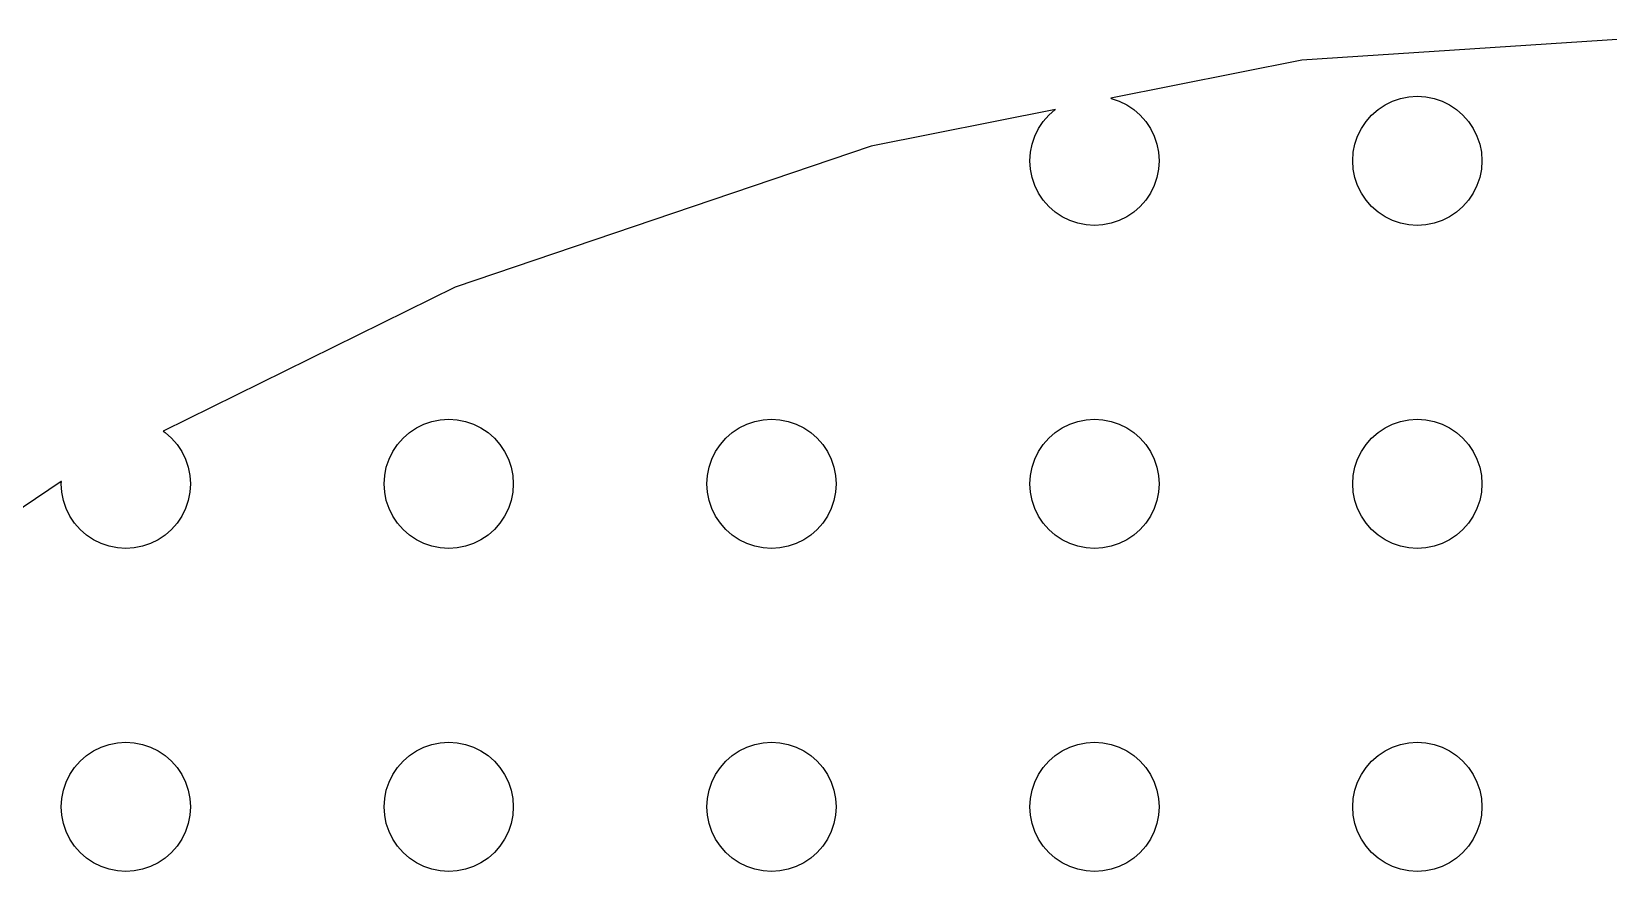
# Model space of a CAD drawing. Header units: metres. Extents: x -156 to 156, y -156 to 156.
# Drawn here: x -79.4 to -6.1, y 117 to 156 of the extents above; entities that cross this region are included whole.
import ezdxf

# ---------------------------------------------------------------- set-up
doc = ezdxf.new("R2010")
doc.units = ezdxf.units.M

msp = doc.modelspace()

# ---------------------------------------------------------------- linework, layer by layer
for p, q in [((0, 156), (-20.3621, 154.665)), ((-20.3621, 154.665), (-29.236, 152.9)), ((-31.8157, 152.387), (-40.3758, 150.684)), ((-31.8263, 152.38), (-31.8157, 152.387)), ((-29.236, 152.9), (-29.2235, 152.898)), ((-29.2235, 152.898), (-28.8519, 152.772)), ((-28.8519, 152.772), (-28.5, 152.598)), ((-28.5, 152.598), (-28.1737, 152.38)), ((-16.8263, 152.38), (-16.5, 152.598)), ((-16.5, 152.598), (-16.148, 152.772)), ((-16.148, 152.772), (-15.7764, 152.898)), ((-15.7764, 152.898), (-15.3916, 152.974)), ((-15.3916, 152.974), (-15, 153)), ((-15, 153), (-14.6084, 152.974)), ((-14.6084, 152.974), (-14.2235, 152.898)), ((-14.2235, 152.898), (-13.8519, 152.772)), ((-13.8519, 152.772), (-13.5, 152.598)), ((-13.5, 152.598), (-13.1737, 152.38)), ((-32.5981, 151.5), (-32.3801, 151.826)), ((-32.3801, 151.826), (-32.1213, 152.121)), ((-32.1213, 152.121), (-31.8263, 152.38)), ((-28.1737, 152.38), (-27.8787, 152.121)), ((-27.8787, 152.121), (-27.6199, 151.826)), ((-27.6199, 151.826), (-27.4019, 151.5)), ((-17.5981, 151.5), (-17.3801, 151.826)), ((-17.3801, 151.826), (-17.1213, 152.121)), ((-17.1213, 152.121), (-16.8263, 152.38)), ((-13.1737, 152.38), (-12.8787, 152.121)), ((-12.8787, 152.121), (-12.6199, 151.826)), ((-12.6199, 151.826), (-12.4019, 151.5)), ((-32.8978, 150.776), (-32.7716, 151.148)), ((-32.7716, 151.148), (-32.5981, 151.5)), ((-27.4019, 151.5), (-27.2283, 151.148)), ((-27.2283, 151.148), (-27.1022, 150.776)), ((-17.8978, 150.776), (-17.7716, 151.148)), ((-17.7716, 151.148), (-17.5981, 151.5)), ((-12.4019, 151.5), (-12.2283, 151.148)), ((-12.2283, 151.148), (-12.1022, 150.776)), ((-40.3758, 150.684), (-59.6986, 144.125)), ((-33, 150), (-32.9743, 150.392)), ((-32.9743, 150.392), (-32.8978, 150.776)), ((-27.1022, 150.776), (-27.0257, 150.392)), ((-27.0257, 150.392), (-27, 150)), ((-18, 150), (-17.9743, 150.392)), ((-17.9743, 150.392), (-17.8978, 150.776)), ((-12.1022, 150.776), (-12.0257, 150.392)), ((-12.0257, 150.392), (-12, 150)), ((-32.9743, 149.608), (-33, 150)), ((-32.8978, 149.224), (-32.9743, 149.608)), ((-27.0257, 149.608), (-27.1022, 149.224)), ((-27, 150), (-27.0257, 149.608)), ((-17.9743, 149.608), (-18, 150)), ((-17.8978, 149.224), (-17.9743, 149.608)), ((-12.0257, 149.608), (-12.1022, 149.224)), ((-12, 150), (-12.0257, 149.608)), ((-32.7716, 148.852), (-32.8978, 149.224)), ((-32.5981, 148.5), (-32.7716, 148.852)), ((-27.2283, 148.852), (-27.4019, 148.5)), ((-27.1022, 149.224), (-27.2283, 148.852)), ((-17.7716, 148.852), (-17.8978, 149.224)), ((-17.5981, 148.5), (-17.7716, 148.852)), ((-12.2283, 148.852), (-12.4019, 148.5)), ((-12.1022, 149.224), (-12.2283, 148.852)), ((-32.3801, 148.174), (-32.5981, 148.5)), ((-32.1213, 147.879), (-32.3801, 148.174)), ((-27.6199, 148.174), (-27.8787, 147.879)), ((-27.4019, 148.5), (-27.6199, 148.174)), ((-17.3801, 148.174), (-17.5981, 148.5)), ((-17.1213, 147.879), (-17.3801, 148.174)), ((-12.6199, 148.174), (-12.8787, 147.879)), ((-12.4019, 148.5), (-12.6199, 148.174)), ((-31.8263, 147.62), (-32.1213, 147.879)), ((-31.5, 147.402), (-31.8263, 147.62)), ((-31.148, 147.228), (-31.5, 147.402)), ((-28.5, 147.402), (-28.8519, 147.228)), ((-28.1737, 147.62), (-28.5, 147.402)), ((-27.8787, 147.879), (-28.1737, 147.62)), ((-16.8263, 147.62), (-17.1213, 147.879)), ((-16.5, 147.402), (-16.8263, 147.62)), ((-16.148, 147.228), (-16.5, 147.402)), ((-13.5, 147.402), (-13.8519, 147.228)), ((-13.1737, 147.62), (-13.5, 147.402)), ((-12.8787, 147.879), (-13.1737, 147.62)), ((-30.7764, 147.102), (-31.148, 147.228)), ((-30.3916, 147.026), (-30.7764, 147.102)), ((-30, 147), (-30.3916, 147.026)), ((-29.6084, 147.026), (-30, 147)), ((-29.2235, 147.102), (-29.6084, 147.026)), ((-28.8519, 147.228), (-29.2235, 147.102)), ((-15.7764, 147.102), (-16.148, 147.228)), ((-15.3916, 147.026), (-15.7764, 147.102)), ((-15, 147), (-15.3916, 147.026)), ((-14.6084, 147.026), (-15, 147)), ((-14.2235, 147.102), (-14.6084, 147.026)), ((-13.8519, 147.228), (-14.2235, 147.102)), ((-59.6986, 144.125), (-73.2598, 137.438)), ((-61.5, 137.598), (-61.148, 137.772)), ((-61.148, 137.772), (-60.7765, 137.898)), ((-60.7765, 137.898), (-60.3916, 137.974)), ((-60.3916, 137.974), (-60, 138)), ((-60, 138), (-59.6084, 137.974)), ((-59.6084, 137.974), (-59.2235, 137.898)), ((-59.2235, 137.898), (-58.8519, 137.772)), ((-58.8519, 137.772), (-58.5, 137.598)), ((-46.5, 137.598), (-46.148, 137.772)), ((-46.148, 137.772), (-45.7765, 137.898)), ((-45.7765, 137.898), (-45.3916, 137.974)), ((-45.3916, 137.974), (-45, 138)), ((-45, 138), (-44.6084, 137.974)), ((-44.6084, 137.974), (-44.2235, 137.898)), ((-44.2235, 137.898), (-43.8519, 137.772)), ((-43.8519, 137.772), (-43.5, 137.598)), ((-31.5, 137.598), (-31.148, 137.772)), ((-31.148, 137.772), (-30.7764, 137.898)), ((-30.7764, 137.898), (-30.3916, 137.974)), ((-30.3916, 137.974), (-30, 138)), ((-30, 138), (-29.6084, 137.974)), ((-29.6084, 137.974), (-29.2235, 137.898)), ((-29.2235, 137.898), (-28.8519, 137.772)), ((-28.8519, 137.772), (-28.5, 137.598)), ((-16.5, 137.598), (-16.148, 137.772)), ((-16.148, 137.772), (-15.7764, 137.898)), ((-15.7764, 137.898), (-15.3916, 137.974)), ((-15.3916, 137.974), (-15, 138)), ((-15, 138), (-14.6084, 137.974)), ((-14.6084, 137.974), (-14.2235, 137.898)), ((-14.2235, 137.898), (-13.8519, 137.772)), ((-13.8519, 137.772), (-13.5, 137.598)), ((-73.2598, 137.438), (-73.1737, 137.38)), ((-73.1737, 137.38), (-72.8787, 137.121)), ((-72.8787, 137.121), (-72.6199, 136.826)), ((-62.3801, 136.826), (-62.1213, 137.121)), ((-62.1213, 137.121), (-61.8263, 137.38)), ((-61.8263, 137.38), (-61.5, 137.598)), ((-58.5, 137.598), (-58.1737, 137.38)), ((-58.1737, 137.38), (-57.8787, 137.121)), ((-57.8787, 137.121), (-57.6199, 136.826)), ((-47.3801, 136.826), (-47.1213, 137.121)), ((-47.1213, 137.121), (-46.8263, 137.38)), ((-46.8263, 137.38), (-46.5, 137.598)), ((-43.5, 137.598), (-43.1737, 137.38)), ((-43.1737, 137.38), (-42.8787, 137.121)), ((-42.8787, 137.121), (-42.6199, 136.826)), ((-32.3801, 136.826), (-32.1213, 137.121)), ((-32.1213, 137.121), (-31.8263, 137.38)), ((-31.8263, 137.38), (-31.5, 137.598)), ((-28.5, 137.598), (-28.1737, 137.38)), ((-28.1737, 137.38), (-27.8787, 137.121)), ((-27.8787, 137.121), (-27.6199, 136.826)), ((-17.3801, 136.826), (-17.1213, 137.121)), ((-17.1213, 137.121), (-16.8263, 137.38)), ((-16.8263, 137.38), (-16.5, 137.598)), ((-13.5, 137.598), (-13.1737, 137.38)), ((-13.1737, 137.38), (-12.8787, 137.121)), ((-12.8787, 137.121), (-12.6199, 136.826)), ((-72.6199, 136.826), (-72.4019, 136.5)), ((-72.4019, 136.5), (-72.2284, 136.148)), ((-62.7716, 136.148), (-62.5981, 136.5)), ((-62.5981, 136.5), (-62.3801, 136.826)), ((-57.6199, 136.826), (-57.4019, 136.5)), ((-57.4019, 136.5), (-57.2284, 136.148)), ((-47.7716, 136.148), (-47.5981, 136.5)), ((-47.5981, 136.5), (-47.3801, 136.826)), ((-42.6199, 136.826), (-42.4019, 136.5)), ((-42.4019, 136.5), (-42.2284, 136.148)), ((-32.7716, 136.148), (-32.5981, 136.5)), ((-32.5981, 136.5), (-32.3801, 136.826)), ((-27.6199, 136.826), (-27.4019, 136.5)), ((-27.4019, 136.5), (-27.2283, 136.148)), ((-17.7716, 136.148), (-17.5981, 136.5)), ((-17.5981, 136.5), (-17.3801, 136.826)), ((-12.6199, 136.826), (-12.4019, 136.5)), ((-12.4019, 136.5), (-12.2283, 136.148)), ((-72.2284, 136.148), (-72.1022, 135.776)), ((-72.1022, 135.776), (-72.0257, 135.392)), ((-62.9743, 135.392), (-62.8978, 135.776)), ((-62.8978, 135.776), (-62.7716, 136.148)), ((-57.2284, 136.148), (-57.1022, 135.776)), ((-57.1022, 135.776), (-57.0257, 135.392)), ((-47.9743, 135.392), (-47.8978, 135.776)), ((-47.8978, 135.776), (-47.7716, 136.148)), ((-42.2284, 136.148), (-42.1022, 135.776)), ((-42.1022, 135.776), (-42.0257, 135.392)), ((-32.9743, 135.392), (-32.8978, 135.776)), ((-32.8978, 135.776), (-32.7716, 136.148)), ((-27.2283, 136.148), (-27.1022, 135.776)), ((-27.1022, 135.776), (-27.0257, 135.392)), ((-17.9743, 135.392), (-17.8978, 135.776)), ((-17.8978, 135.776), (-17.7716, 136.148)), ((-12.2283, 136.148), (-12.1022, 135.776)), ((-12.1022, 135.776), (-12.0257, 135.392)), ((-78, 135.1), (-94.9668, 123.763)), ((-78, 135), (-77.9932, 135.103)), ((-77.9932, 135.103), (-78, 135.1)), ((-77.9743, 134.608), (-78, 135)), ((-72.0257, 135.392), (-72, 135)), ((-72, 135), (-72.0257, 134.608)), ((-63, 135), (-62.9743, 135.392)), ((-62.9743, 134.608), (-63, 135)), ((-57.0257, 135.392), (-57, 135)), ((-57, 135), (-57.0257, 134.608)), ((-48, 135), (-47.9743, 135.392)), ((-47.9743, 134.608), (-48, 135)), ((-42.0257, 135.392), (-42, 135)), ((-42, 135), (-42.0257, 134.608)), ((-33, 135), (-32.9743, 135.392)), ((-32.9743, 134.608), (-33, 135)), ((-27.0257, 135.392), (-27, 135)), ((-27, 135), (-27.0257, 134.608)), ((-18, 135), (-17.9743, 135.392)), ((-17.9743, 134.608), (-18, 135)), ((-12.0257, 135.392), (-12, 135)), ((-12, 135), (-12.0257, 134.608)), ((-77.8978, 134.224), (-77.9743, 134.608)), ((-77.7716, 133.852), (-77.8978, 134.224)), ((-72.1022, 134.224), (-72.2284, 133.852)), ((-72.0257, 134.608), (-72.1022, 134.224)), ((-62.8978, 134.224), (-62.9743, 134.608)), ((-62.7716, 133.852), (-62.8978, 134.224)), ((-57.1022, 134.224), (-57.2284, 133.852)), ((-57.0257, 134.608), (-57.1022, 134.224)), ((-47.8978, 134.224), (-47.9743, 134.608)), ((-47.7716, 133.852), (-47.8978, 134.224)), ((-42.1022, 134.224), (-42.2284, 133.852)), ((-42.0257, 134.608), (-42.1022, 134.224)), ((-32.8978, 134.224), (-32.9743, 134.608)), ((-32.7716, 133.852), (-32.8978, 134.224)), ((-27.1022, 134.224), (-27.2283, 133.852)), ((-27.0257, 134.608), (-27.1022, 134.224)), ((-17.8978, 134.224), (-17.9743, 134.608)), ((-17.7716, 133.852), (-17.8978, 134.224)), ((-12.1022, 134.224), (-12.2283, 133.852)), ((-12.0257, 134.608), (-12.1022, 134.224)), ((-77.5981, 133.5), (-77.7716, 133.852)), ((-77.3801, 133.174), (-77.5981, 133.5)), ((-72.4019, 133.5), (-72.6199, 133.174)), ((-72.2284, 133.852), (-72.4019, 133.5)), ((-62.5981, 133.5), (-62.7716, 133.852)), ((-62.3801, 133.174), (-62.5981, 133.5)), ((-57.4019, 133.5), (-57.6199, 133.174)), ((-57.2284, 133.852), (-57.4019, 133.5)), ((-47.5981, 133.5), (-47.7716, 133.852)), ((-47.3801, 133.174), (-47.5981, 133.5)), ((-42.4019, 133.5), (-42.6199, 133.174)), ((-42.2284, 133.852), (-42.4019, 133.5)), ((-32.5981, 133.5), (-32.7716, 133.852)), ((-32.3801, 133.174), (-32.5981, 133.5)), ((-27.4019, 133.5), (-27.6199, 133.174)), ((-27.2283, 133.852), (-27.4019, 133.5)), ((-17.5981, 133.5), (-17.7716, 133.852)), ((-17.3801, 133.174), (-17.5981, 133.5)), ((-12.4019, 133.5), (-12.6199, 133.174)), ((-12.2283, 133.852), (-12.4019, 133.5)), ((-77.1213, 132.879), (-77.3801, 133.174)), ((-76.8263, 132.62), (-77.1213, 132.879)), ((-76.5, 132.402), (-76.8263, 132.62)), ((-73.1737, 132.62), (-73.5, 132.402)), ((-72.8787, 132.879), (-73.1737, 132.62)), ((-72.6199, 133.174), (-72.8787, 132.879)), ((-62.1213, 132.879), (-62.3801, 133.174)), ((-61.8263, 132.62), (-62.1213, 132.879)), ((-61.5, 132.402), (-61.8263, 132.62)), ((-58.1737, 132.62), (-58.5, 132.402)), ((-57.8787, 132.879), (-58.1737, 132.62)), ((-57.6199, 133.174), (-57.8787, 132.879)), ((-47.1213, 132.879), (-47.3801, 133.174)), ((-46.8263, 132.62), (-47.1213, 132.879)), ((-46.5, 132.402), (-46.8263, 132.62)), ((-43.1737, 132.62), (-43.5, 132.402)), ((-42.8787, 132.879), (-43.1737, 132.62)), ((-42.6199, 133.174), (-42.8787, 132.879)), ((-32.1213, 132.879), (-32.3801, 133.174)), ((-31.8263, 132.62), (-32.1213, 132.879)), ((-31.5, 132.402), (-31.8263, 132.62)), ((-28.1737, 132.62), (-28.5, 132.402)), ((-27.8787, 132.879), (-28.1737, 132.62)), ((-27.6199, 133.174), (-27.8787, 132.879)), ((-17.1213, 132.879), (-17.3801, 133.174)), ((-16.8263, 132.62), (-17.1213, 132.879)), ((-16.5, 132.402), (-16.8263, 132.62)), ((-13.1737, 132.62), (-13.5, 132.402)), ((-12.8787, 132.879), (-13.1737, 132.62)), ((-12.6199, 133.174), (-12.8787, 132.879)), ((-76.148, 132.228), (-76.5, 132.402)), ((-75.7765, 132.102), (-76.148, 132.228)), ((-75.3916, 132.026), (-75.7765, 132.102)), ((-75, 132), (-75.3916, 132.026)), ((-74.6084, 132.026), (-75, 132)), ((-74.2235, 132.102), (-74.6084, 132.026)), ((-73.8519, 132.228), (-74.2235, 132.102)), ((-73.5, 132.402), (-73.8519, 132.228)), ((-61.148, 132.228), (-61.5, 132.402)), ((-60.7765, 132.102), (-61.148, 132.228)), ((-60.3916, 132.026), (-60.7765, 132.102)), ((-60, 132), (-60.3916, 132.026)), ((-59.6084, 132.026), (-60, 132)), ((-59.2235, 132.102), (-59.6084, 132.026)), ((-58.8519, 132.228), (-59.2235, 132.102)), ((-58.5, 132.402), (-58.8519, 132.228)), ((-46.148, 132.228), (-46.5, 132.402)), ((-45.7765, 132.102), (-46.148, 132.228)), ((-45.3916, 132.026), (-45.7765, 132.102)), ((-45, 132), (-45.3916, 132.026)), ((-44.6084, 132.026), (-45, 132)), ((-44.2235, 132.102), (-44.6084, 132.026)), ((-43.8519, 132.228), (-44.2235, 132.102)), ((-43.5, 132.402), (-43.8519, 132.228)), ((-31.148, 132.228), (-31.5, 132.402)), ((-30.7764, 132.102), (-31.148, 132.228)), ((-30.3916, 132.026), (-30.7764, 132.102)), ((-30, 132), (-30.3916, 132.026)), ((-29.6084, 132.026), (-30, 132)), ((-29.2235, 132.102), (-29.6084, 132.026)), ((-28.8519, 132.228), (-29.2235, 132.102)), ((-28.5, 132.402), (-28.8519, 132.228)), ((-16.148, 132.228), (-16.5, 132.402)), ((-15.7764, 132.102), (-16.148, 132.228)), ((-15.3916, 132.026), (-15.7764, 132.102)), ((-15, 132), (-15.3916, 132.026)), ((-14.6084, 132.026), (-15, 132)), ((-14.2235, 132.102), (-14.6084, 132.026)), ((-13.8519, 132.228), (-14.2235, 132.102)), ((-13.5, 132.402), (-13.8519, 132.228)), ((-77.1213, 122.121), (-76.8263, 122.38)), ((-76.8263, 122.38), (-76.5, 122.598)), ((-76.5, 122.598), (-76.148, 122.772)), ((-76.148, 122.772), (-75.7765, 122.898)), ((-75.7765, 122.898), (-75.3916, 122.974)), ((-75.3916, 122.974), (-75, 123)), ((-75, 123), (-74.6084, 122.974)), ((-74.6084, 122.974), (-74.2235, 122.898)), ((-74.2235, 122.898), (-73.8519, 122.772)), ((-73.8519, 122.772), (-73.5, 122.598)), ((-73.5, 122.598), (-73.1737, 122.38)), ((-73.1737, 122.38), (-72.8787, 122.121)), ((-62.1213, 122.121), (-61.8263, 122.38)), ((-61.8263, 122.38), (-61.5, 122.598)), ((-61.5, 122.598), (-61.148, 122.772)), ((-61.148, 122.772), (-60.7765, 122.898)), ((-60.7765, 122.898), (-60.3916, 122.974)), ((-60.3916, 122.974), (-60, 123)), ((-60, 123), (-59.6084, 122.974)), ((-59.6084, 122.974), (-59.2235, 122.898)), ((-59.2235, 122.898), (-58.8519, 122.772)), ((-58.8519, 122.772), (-58.5, 122.598)), ((-58.5, 122.598), (-58.1737, 122.38)), ((-58.1737, 122.38), (-57.8787, 122.121)), ((-47.1213, 122.121), (-46.8263, 122.38)), ((-46.8263, 122.38), (-46.5, 122.598)), ((-46.5, 122.598), (-46.148, 122.772)), ((-46.148, 122.772), (-45.7765, 122.898)), ((-45.7765, 122.898), (-45.3916, 122.974)), ((-45.3916, 122.974), (-45, 123)), ((-45, 123), (-44.6084, 122.974)), ((-44.6084, 122.974), (-44.2235, 122.898)), ((-44.2235, 122.898), (-43.8519, 122.772)), ((-43.8519, 122.772), (-43.5, 122.598)), ((-43.5, 122.598), (-43.1737, 122.38)), ((-43.1737, 122.38), (-42.8787, 122.121)), ((-32.1213, 122.121), (-31.8263, 122.38)), ((-31.8263, 122.38), (-31.5, 122.598)), ((-31.5, 122.598), (-31.148, 122.772)), ((-31.148, 122.772), (-30.7764, 122.898)), ((-30.7764, 122.898), (-30.3916, 122.974)), ((-30.3916, 122.974), (-30, 123)), ((-30, 123), (-29.6084, 122.974)), ((-29.6084, 122.974), (-29.2235, 122.898)), ((-29.2235, 122.898), (-28.8519, 122.772)), ((-28.8519, 122.772), (-28.5, 122.598)), ((-28.5, 122.598), (-28.1737, 122.38)), ((-28.1737, 122.38), (-27.8787, 122.121)), ((-17.1213, 122.121), (-16.8263, 122.38)), ((-16.8263, 122.38), (-16.5, 122.598)), ((-16.5, 122.598), (-16.148, 122.772)), ((-16.148, 122.772), (-15.7764, 122.898)), ((-15.7764, 122.898), (-15.3916, 122.974)), ((-15.3916, 122.974), (-15, 123)), ((-15, 123), (-14.6084, 122.974)), ((-14.6084, 122.974), (-14.2235, 122.898)), ((-14.2235, 122.898), (-13.8519, 122.772)), ((-13.8519, 122.772), (-13.5, 122.598)), ((-13.5, 122.598), (-13.1737, 122.38)), ((-13.1737, 122.38), (-12.8787, 122.121)), ((-77.5981, 121.5), (-77.3801, 121.826)), ((-77.3801, 121.826), (-77.1213, 122.121)), ((-72.8787, 122.121), (-72.6199, 121.826)), ((-72.6199, 121.826), (-72.4019, 121.5)), ((-62.5981, 121.5), (-62.3801, 121.826)), ((-62.3801, 121.826), (-62.1213, 122.121)), ((-57.8787, 122.121), (-57.6199, 121.826)), ((-57.6199, 121.826), (-57.4019, 121.5)), ((-47.5981, 121.5), (-47.3801, 121.826)), ((-47.3801, 121.826), (-47.1213, 122.121)), ((-42.8787, 122.121), (-42.6199, 121.826)), ((-42.6199, 121.826), (-42.4019, 121.5)), ((-32.5981, 121.5), (-32.3801, 121.826)), ((-32.3801, 121.826), (-32.1213, 122.121)), ((-27.8787, 122.121), (-27.6199, 121.826)), ((-27.6199, 121.826), (-27.4019, 121.5)), ((-17.5981, 121.5), (-17.3801, 121.826)), ((-17.3801, 121.826), (-17.1213, 122.121)), ((-12.8787, 122.121), (-12.6199, 121.826)), ((-12.6199, 121.826), (-12.4019, 121.5)), ((-77.8978, 120.776), (-77.7716, 121.148)), ((-77.7716, 121.148), (-77.5981, 121.5)), ((-72.4019, 121.5), (-72.2284, 121.148)), ((-72.2284, 121.148), (-72.1022, 120.776)), ((-62.8978, 120.776), (-62.7716, 121.148)), ((-62.7716, 121.148), (-62.5981, 121.5)), ((-57.4019, 121.5), (-57.2284, 121.148)), ((-57.2284, 121.148), (-57.1022, 120.776)), ((-47.8978, 120.776), (-47.7716, 121.148)), ((-47.7716, 121.148), (-47.5981, 121.5)), ((-42.4019, 121.5), (-42.2284, 121.148)), ((-42.2284, 121.148), (-42.1022, 120.776)), ((-32.8978, 120.776), (-32.7716, 121.148)), ((-32.7716, 121.148), (-32.5981, 121.5)), ((-27.4019, 121.5), (-27.2283, 121.148)), ((-27.2283, 121.148), (-27.1022, 120.776)), ((-17.8978, 120.776), (-17.7716, 121.148)), ((-17.7716, 121.148), (-17.5981, 121.5)), ((-12.4019, 121.5), (-12.2283, 121.148)), ((-12.2283, 121.148), (-12.1022, 120.776)), ((-78, 120), (-77.9743, 120.392)), ((-77.9743, 120.392), (-77.8978, 120.776)), ((-72.1022, 120.776), (-72.0257, 120.392)), ((-72.0257, 120.392), (-72, 120)), ((-63, 120), (-62.9743, 120.392)), ((-62.9743, 120.392), (-62.8978, 120.776)), ((-57.1022, 120.776), (-57.0257, 120.392)), ((-57.0257, 120.392), (-57, 120)), ((-48, 120), (-47.9743, 120.392)), ((-47.9743, 120.392), (-47.8978, 120.776)), ((-42.1022, 120.776), (-42.0257, 120.392)), ((-42.0257, 120.392), (-42, 120)), ((-33, 120), (-32.9743, 120.392)), ((-32.9743, 120.392), (-32.8978, 120.776)), ((-27.1022, 120.776), (-27.0257, 120.392)), ((-27.0257, 120.392), (-27, 120)), ((-18, 120), (-17.9743, 120.392)), ((-17.9743, 120.392), (-17.8978, 120.776)), ((-12.1022, 120.776), (-12.0257, 120.392)), ((-12.0257, 120.392), (-12, 120)), ((-77.9743, 119.608), (-78, 120)), ((-77.8978, 119.224), (-77.9743, 119.608)), ((-72.0257, 119.608), (-72.1022, 119.224)), ((-72, 120), (-72.0257, 119.608)), ((-62.9743, 119.608), (-63, 120)), ((-62.8978, 119.224), (-62.9743, 119.608)), ((-57.0257, 119.608), (-57.1022, 119.224)), ((-57, 120), (-57.0257, 119.608)), ((-47.9743, 119.608), (-48, 120)), ((-47.8978, 119.224), (-47.9743, 119.608)), ((-42.0257, 119.608), (-42.1022, 119.224)), ((-42, 120), (-42.0257, 119.608)), ((-32.9743, 119.608), (-33, 120)), ((-32.8978, 119.224), (-32.9743, 119.608)), ((-27.0257, 119.608), (-27.1022, 119.224)), ((-27, 120), (-27.0257, 119.608)), ((-17.9743, 119.608), (-18, 120)), ((-17.8978, 119.224), (-17.9743, 119.608)), ((-12.0257, 119.608), (-12.1022, 119.224)), ((-12, 120), (-12.0257, 119.608)), ((-77.7716, 118.852), (-77.8978, 119.224)), ((-77.5981, 118.5), (-77.7716, 118.852)), ((-72.2284, 118.852), (-72.4019, 118.5)), ((-72.1022, 119.224), (-72.2284, 118.852)), ((-62.7716, 118.852), (-62.8978, 119.224)), ((-62.5981, 118.5), (-62.7716, 118.852)), ((-57.2284, 118.852), (-57.4019, 118.5)), ((-57.1022, 119.224), (-57.2284, 118.852)), ((-47.7716, 118.852), (-47.8978, 119.224)), ((-47.5981, 118.5), (-47.7716, 118.852)), ((-42.2284, 118.852), (-42.4019, 118.5)), ((-42.1022, 119.224), (-42.2284, 118.852)), ((-32.7716, 118.852), (-32.8978, 119.224)), ((-32.5981, 118.5), (-32.7716, 118.852)), ((-27.2283, 118.852), (-27.4019, 118.5)), ((-27.1022, 119.224), (-27.2283, 118.852)), ((-17.7716, 118.852), (-17.8978, 119.224)), ((-17.5981, 118.5), (-17.7716, 118.852)), ((-12.2283, 118.852), (-12.4019, 118.5)), ((-12.1022, 119.224), (-12.2283, 118.852)), ((-77.3801, 118.174), (-77.5981, 118.5)), ((-77.1213, 117.879), (-77.3801, 118.174)), ((-72.6199, 118.174), (-72.8787, 117.879)), ((-72.4019, 118.5), (-72.6199, 118.174)), ((-62.3801, 118.174), (-62.5981, 118.5)), ((-62.1213, 117.879), (-62.3801, 118.174)), ((-57.6199, 118.174), (-57.8787, 117.879)), ((-57.4019, 118.5), (-57.6199, 118.174)), ((-47.3801, 118.174), (-47.5981, 118.5)), ((-47.1213, 117.879), (-47.3801, 118.174)), ((-42.6199, 118.174), (-42.8787, 117.879)), ((-42.4019, 118.5), (-42.6199, 118.174)), ((-32.3801, 118.174), (-32.5981, 118.5)), ((-32.1213, 117.879), (-32.3801, 118.174)), ((-27.6199, 118.174), (-27.8787, 117.879)), ((-27.4019, 118.5), (-27.6199, 118.174)), ((-17.3801, 118.174), (-17.5981, 118.5)), ((-17.1213, 117.879), (-17.3801, 118.174)), ((-12.6199, 118.174), (-12.8787, 117.879)), ((-12.4019, 118.5), (-12.6199, 118.174)), ((-76.8263, 117.62), (-77.1213, 117.879)), ((-76.5, 117.402), (-76.8263, 117.62)), ((-76.148, 117.228), (-76.5, 117.402)), ((-75.7765, 117.102), (-76.148, 117.228)), ((-73.8519, 117.228), (-74.2235, 117.102)), ((-73.5, 117.402), (-73.8519, 117.228)), ((-73.1737, 117.62), (-73.5, 117.402)), ((-72.8787, 117.879), (-73.1737, 117.62)), ((-61.8263, 117.62), (-62.1213, 117.879)), ((-61.5, 117.402), (-61.8263, 117.62)), ((-61.148, 117.228), (-61.5, 117.402)), ((-60.7765, 117.102), (-61.148, 117.228)), ((-58.8519, 117.228), (-59.2235, 117.102)), ((-58.5, 117.402), (-58.8519, 117.228)), ((-58.1737, 117.62), (-58.5, 117.402)), ((-57.8787, 117.879), (-58.1737, 117.62)), ((-46.8263, 117.62), (-47.1213, 117.879)), ((-46.5, 117.402), (-46.8263, 117.62)), ((-46.148, 117.228), (-46.5, 117.402)), ((-45.7765, 117.102), (-46.148, 117.228)), ((-43.8519, 117.228), (-44.2235, 117.102)), ((-43.5, 117.402), (-43.8519, 117.228)), ((-43.1737, 117.62), (-43.5, 117.402)), ((-42.8787, 117.879), (-43.1737, 117.62)), ((-31.8263, 117.62), (-32.1213, 117.879)), ((-31.5, 117.402), (-31.8263, 117.62)), ((-31.148, 117.228), (-31.5, 117.402)), ((-30.7764, 117.102), (-31.148, 117.228)), ((-28.8519, 117.228), (-29.2235, 117.102)), ((-28.5, 117.402), (-28.8519, 117.228)), ((-28.1737, 117.62), (-28.5, 117.402)), ((-27.8787, 117.879), (-28.1737, 117.62)), ((-16.8263, 117.62), (-17.1213, 117.879)), ((-16.5, 117.402), (-16.8263, 117.62)), ((-16.148, 117.228), (-16.5, 117.402)), ((-15.7764, 117.102), (-16.148, 117.228)), ((-13.8519, 117.228), (-14.2235, 117.102)), ((-13.5, 117.402), (-13.8519, 117.228)), ((-13.1737, 117.62), (-13.5, 117.402)), ((-12.8787, 117.879), (-13.1737, 117.62)), ((-75.3916, 117.026), (-75.7765, 117.102)), ((-75, 117), (-75.3916, 117.026)), ((-74.6084, 117.026), (-75, 117)), ((-74.2235, 117.102), (-74.6084, 117.026)), ((-60.3916, 117.026), (-60.7765, 117.102)), ((-60, 117), (-60.3916, 117.026)), ((-59.6084, 117.026), (-60, 117)), ((-59.2235, 117.102), (-59.6084, 117.026)), ((-45.3916, 117.026), (-45.7765, 117.102)), ((-45, 117), (-45.3916, 117.026)), ((-44.6084, 117.026), (-45, 117)), ((-44.2235, 117.102), (-44.6084, 117.026)), ((-30.3916, 117.026), (-30.7764, 117.102)), ((-30, 117), (-30.3916, 117.026)), ((-29.6084, 117.026), (-30, 117)), ((-29.2235, 117.102), (-29.6084, 117.026)), ((-15.3916, 117.026), (-15.7764, 117.102)), ((-15, 117), (-15.3916, 117.026)), ((-14.6084, 117.026), (-15, 117)), ((-14.2235, 117.102), (-14.6084, 117.026))]:
    msp.add_line(p, q)

doc.saveas('drawing.dxf')
